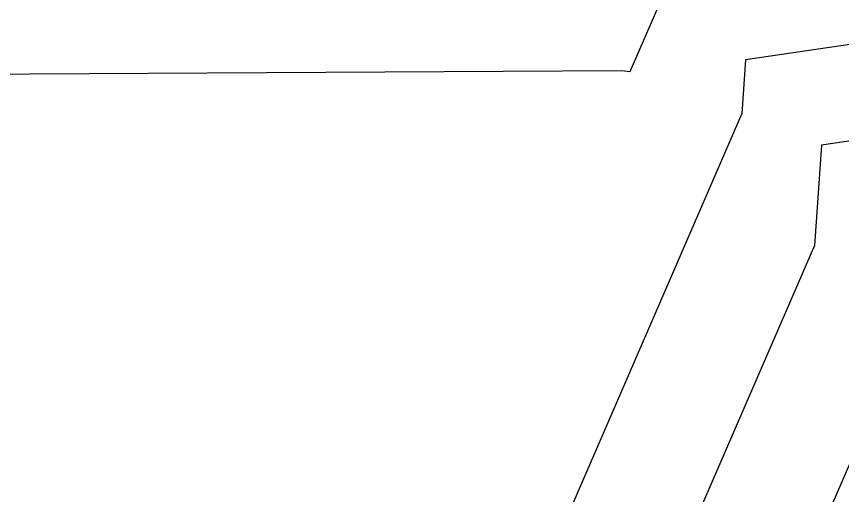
# Model space of a CAD drawing. Header units: inches. Extents: x 9956484 to 9957113, y 272553 to 273016.
# Drawn here: x 9956689.5 to 9956757.4, y 272638.4 to 272677.7 of the extents above; entities that cross this region are included whole.
import ezdxf

# ---------------------------------------------------------------- set-up
doc = ezdxf.new("R2010")
doc.units = ezdxf.units.IN
doc.header["$MEASUREMENT"] = 0
doc.layers.add('Contour', color=4, linetype='Continuous')
doc.layers.add('Index_Contour', color=8, linetype='Continuous')

msp = doc.modelspace()

# ---------------------------------------------------------------- linework, layer by layer
at = {"layer": 'Contour'}
for points, elevation in [([(9956650.035, 272687.869), (9956660.7, 272645.258), (9956672.553, 272657.79), (9956680.316, 272671.08), (9956680.799, 272672.942), (9956739.178, 272673.281), (9956739.897, 272673.189), (9956743.111, 272680.599)], 1787), ([(9956760.409, 272675.769), (9956749.39, 272674.153), (9956749.087, 272669.755), (9956723.859, 272611.591), (9956718.215, 272612.316), (9956697.943, 272612.198), (9956693.96, 272596.842), (9956685.475, 272582.317), (9956612.14, 272590.374), (9956551.554, 272596.935), (9956525.227, 272620.551), (9956511.344, 272632.938), (9956516.153, 272639.865), (9956513.892, 272638.364), (9956514.076, 272639.243), (9956512.288, 272640.638), (9956507.194, 272632.95), (9956496.71, 272636.29), (9956506.647, 272652.578)], 1788), ([(9956764.393, 272668.432), (9956755.631, 272667.147), (9956755.062, 272658.912), (9956722.565, 272583.986), (9956723.812, 272583.74), (9956758.235, 272590.964)], 1789)]:
    msp.add_lwpolyline(points, dxfattribs=dict(at, elevation=elevation))
at = {"layer": 'Index_Contour', "elevation": 1790}
msp.add_lwpolyline([(9956780.834, 272739.545), (9956778.019, 272734.411), (9956769.274, 272721.722), (9956771.835, 272714.256), (9956765.722, 272710.419), (9956762.675, 272701.049), (9956759.596, 272696.051), (9956762.856, 272691.88), (9956762.348, 272683.652), (9956765.18, 272682.14), (9956769.819, 272668.758), (9956768.376, 272661.095), (9956761.871, 272660.141), (9956761.038, 272648.068), (9956737.697, 272594.254), (9956741.582, 272593.487), (9956763.716, 272598.132), (9956769.466, 272591.968), (9956759.451, 272577.021), (9956739.802, 272577.117), (9956759.776, 272573.609), (9956753.585, 272573.528), (9956784.757, 272569.21), (9956529.215, 272592.819)], dxfattribs=at)

doc.saveas('drawing.dxf')
